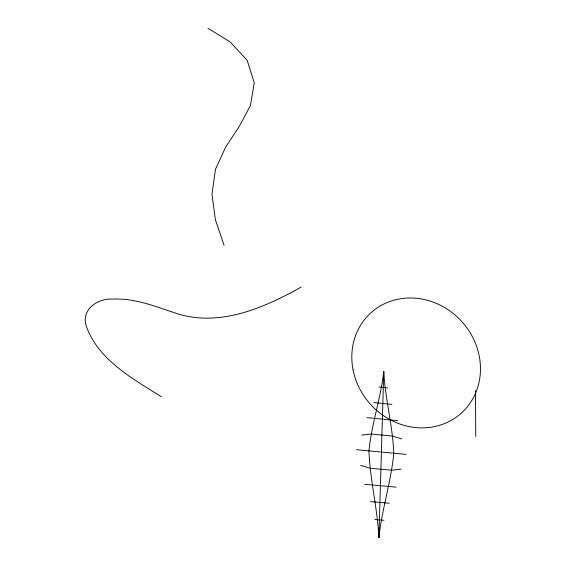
<?xml version="1.0" encoding="UTF-8"?>
<svg xmlns="http://www.w3.org/2000/svg" width="566" height="566" viewBox="0 0 566 566"><rect width="100%" height="100%" fill="white"/><g stroke="black" fill="none" stroke-linecap="round" stroke-linejoin="round"><path stroke-width="0.85" d="M378.887 537.7L383.769 371.466C380.706 398.308 371.636 424.019 368.947 450.869C370.044 480.032 377.515 508.516 378.887 537.7C381.916 509.174 391.064 481.737 393.809 453.217C392.67 425.731 385.262 398.966 383.769 371.466M301.055 287.181C264.372 307.699 220.556 326.865 178.042 313.953C156.761 307.027 135.331 297.921 112.471 299.089C97.982 298.098 80.988 309.51 86.159 325.683C97.897 359.842 132.72 378.76 161.572 396.844M401.124 469.08L391.849 470.247L369.909 468.231L360.669 465.344M361.78 435.098L371.048 434.009L392.712 436.117L401.782 438.975M374.904 519.503L383.911 520.267M370.525 501.61L389.302 503.245M364.681 484.326L396.073 487.135M356.446 449.687L406.169 454.392M367.016 417.644L397.643 420.694M373.765 402.539L391.863 404.386M379.008 386.981L387.583 387.88M208.012 28.3L230.15 41.919L247.186 60.336L254.268 82.855L250.391 105.623L239.22 126.515L225.792 146.842L215.49 169.262L211.953 194.152L215.448 219.905L224.072 245.319M475.497 390.703L475.744 436.52M353.05 369.81A67.531 61.623 48 0 0 458.587 415.43A67.531 61.623 48 0 0 436.789 303.567A67.531 61.623 48 0 0 353.05 369.81"/></g></svg>
